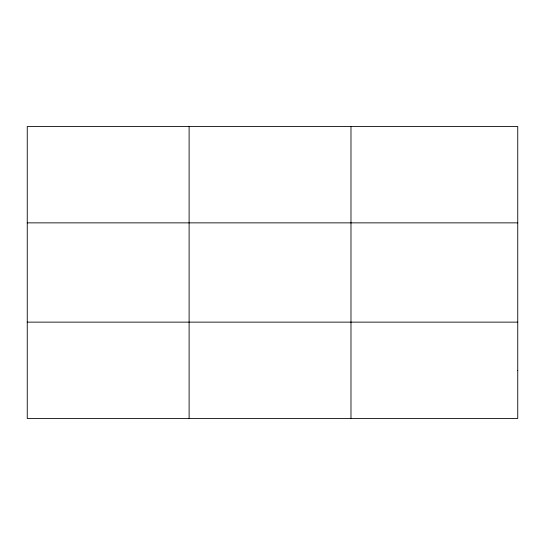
<?xml version="1.0" encoding="UTF-8"?>
<svg xmlns="http://www.w3.org/2000/svg" width="545" height="545" viewBox="0 0 545 545"><rect width="100%" height="100%" fill="white"/><g stroke="black" fill="none" stroke-linecap="round" stroke-linejoin="round"><path stroke-width="0.82" d="M189.115 418.492L189.115 126.508M350.98 418.492L350.98 126.508M27.25 222.864L517.75 222.864M27.25 322.136L517.75 322.136M517.75 370.314L517.75 418.492L27.25 418.492L27.25 126.508L517.75 126.508L517.75 370.314"/></g></svg>
